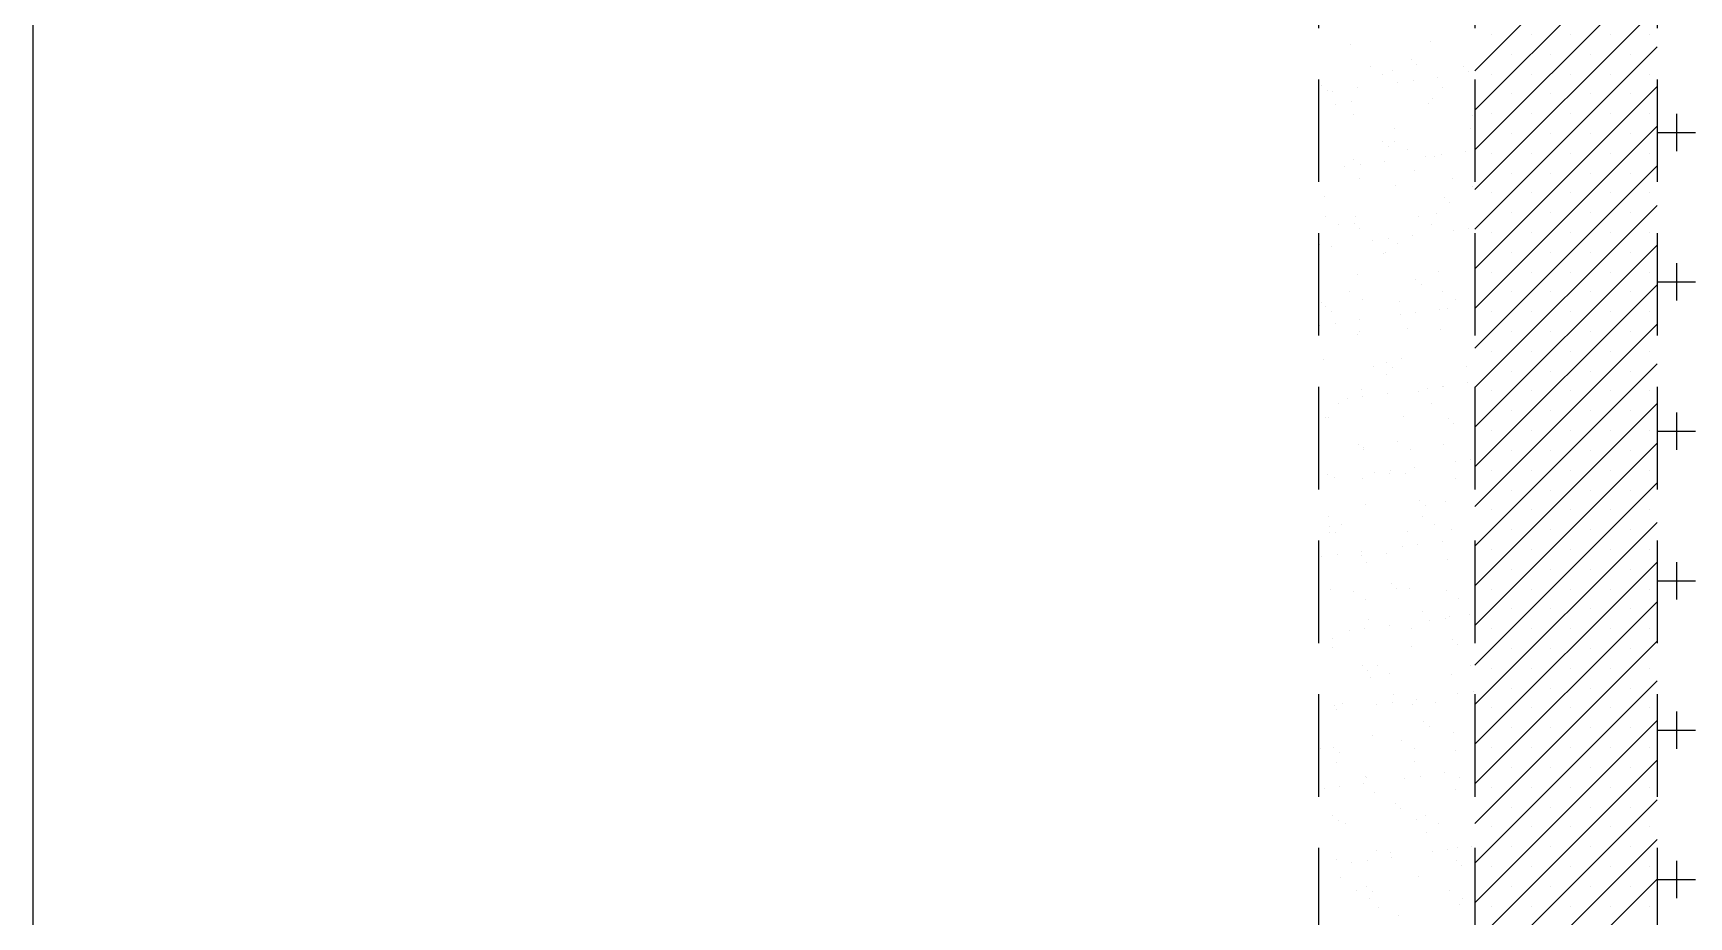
# Model space of a CAD drawing. Header units: millimetres. Extents: x 1852829 to 1882754, y -270850 to -231658.
# Drawn here: x 1857577.7 to 1857771.5, y -238454.7 to -238351.2 of the extents above; entities that cross this region are included whole.
import ezdxf

# ---------------------------------------------------------------- set-up
doc = ezdxf.new("R2010")
doc.units = ezdxf.units.MM
doc.linetypes.add('DASHED', pattern=[0.75, 0.5, -0.25])
doc.layers.add('DETAYLAR', color=7, linetype='Continuous')

# ---------------------------------------------------------------- blocks, each defined once
blk = doc.blocks.new('TD7')
at = {"linetype": 'Continuous', "ltscale": 40}
h = blk.add_hatch(dxfattribs=at)
h.set_pattern_fill('AR-SAND,_I', color=256, scale=29.16666666666666, style=2)
h.set_pattern_definition([(37.50000000000001, (-23634.79990994395, -8647.217316789203), (-1.837306278196903, 56.19902659621708), [0, -44.33333333333332, 0, -49.58333333333332, 0, -47.39583333333332]), (7.499999999999996, (-23634.79990994395, -8647.217316789203), (51.61848723697538, 82.3125935692007), [0, -23.91666666666652, 0, -39.95833333333305, 0, -15.31249999999992]), (327.5, (-23670.67490994395, -8647.217316789203), (90.82913763441861, 0.1650557281614644), [0, -14.58333333333333, 0, -52.5, 0, -68.54166666666667]), (317.5, (-23670.67490994395, -8647.217316789203), (87.67869263335854, 25.59887064391559), [0, -7.291666666666665, 0, -34.41666666666666, 0, -39.37499999999998])])
edge = h.paths.add_edge_path()
edge.add_line((-462.7535068386932, 631.9462456818436), (-432.2095254722515, 631.9462456818436))
edge.add_line((-492.6443883707976, 666.8361246686544), (-492.6443883707976, 631.9462456818436))
edge.add_line((-492.6443883707976, 666.8361246686544), (-462.7535068386932, 666.8361246686544))
edge.add_line((-462.7535068386932, 1292.85897719278), (-432.2095254722515, 1292.85897719278))
edge.add_line((-492.6443883707976, 631.9462456818436), (-462.7535068386932, 631.9462456818436))
edge.add_line((-462.7535068386932, 1292.85897719278), (-462.7535068386932, 631.9462456819018))
edge.add_line((-432.2095254728337, 1292.85897719278), (-432.2095254728337, 632.7648766125202))
h = blk.add_hatch(dxfattribs=at)
h.set_pattern_fill('CROSS,_I', color=256, scale=58.33333333333333, style=2)
h.set_pattern_definition([(0, (-23634.79990994395, -8669.255376965913), (14.58333333333333, 14.58333333333332), [7.291666666666666, -21.875]), (90, (-23631.15407661034, -8672.90121029923), (-14.58333333333333, 14.58333333333332), [7.291666666666663, -21.87499999999999])])
edge = h.paths.add_edge_path()
edge.add_line((-108.951249265112, 1270.82091701607), (-108.951249265112, 626.9617341608391))
edge.add_line((-396.6442960513523, 1270.82091701607), (-396.6442960513523, 610.7268164357519))
at = {"color": 2, "linetype": 'DASHED', "ltscale": 40}
for p, q in [((-462.7535068386932, 1261.994623034145), (-462.7535068386932, 631.9462456818436)), ((-432.2095254728337, 1261.994623034145), (-432.2095254728337, 632.7648766124621)), ((-396.6442960513523, 1261.994623034145), (-396.6442960513523, 632.7648766124621))]:
    blk.add_line(p, q, dxfattribs=at)
at = {"linetype": 'Continuous', "ltscale": 40}
for p, q in [((-432.2095254728337, 1113.715099064051), (-396.6442960513523, 1149.280328485183)), ((-432.2095254728337, 1105.981118644937), (-396.6442960513523, 1141.546348065952)), ((-432.2095254728337, 1098.247138225764), (-396.6442960513523, 1133.81236764678)), ((-432.2095254728337, 1090.513157806475), (-396.6442960513523, 1126.078387227491)), ((-456.5764232610819, 1118.90839056886), (-456.5764232610819, 1118.90839056886)), ((-440.8212128427112, 1119.476020466478), (-440.8212128427112, 1119.476020466478)), ((-432.2095254728337, 1082.779177387245), (-396.6442960513523, 1118.344406808261)), ((-428.9916620351141, 1120.79995269567), (-428.9916620351141, 1120.79995269567)), ((-421.2576816162326, 1120.79995269567), (-421.2576816162326, 1120.79995269567)), ((-413.5237011968857, 1120.79995269567), (-413.5237011968857, 1120.79995269567)), ((-405.7897207775385, 1120.79995269567), (-405.7897207775385, 1120.79995269567)), ((-398.0557403581915, 1120.79995269567), (-398.0557403581915, 1120.79995269567)), ((-444.5831349672515, 1115.986996184103), (-444.5831349672515, 1115.986996184103)), ((-443.5079388513694, 1115.001760464511), (-443.5079388513694, 1115.001760464511)), ((-425.1246718256734, 1116.932962486055), (-425.1246718256734, 1116.932962486055)), ((-417.3906914062099, 1116.932962486055), (-417.3906914062099, 1116.932962486055)), ((-409.6567109870957, 1116.932962486055), (-409.6567109870957, 1116.932962486055)), ((-401.9227305677487, 1116.932962486055), (-401.9227305677487, 1116.932962486055)), ((-452.615841615363, 1114.445742888609), (-452.615841615363, 1114.445742888609)), ((-450.1559498979477, 1112.878619030874), (-450.1559498979477, 1112.878619030874)), ((-448.3415413807379, 1113.705469420645), (-448.3415413807379, 1113.705469420645)), ((-447.2350726592122, 1111.383410295064), (-447.2350726592122, 1111.383410295064)), ((-444.1987727711675, 1111.783146758797), (-444.1987727711675, 1111.783146758797)), ((-439.4563615175427, 1112.407497044885), (-439.4563615175427, 1112.407497044885)), ((-434.4500140881863, 1114.478754034149), (-434.4500140881863, 1114.478754034149)), ((-433.4193519694962, 1113.633899817709), (-433.4193519694962, 1113.633899817709)), ((-428.9916620351141, 1113.065972276381), (-428.9916620351141, 1113.065972276381)), ((-421.2576816162326, 1113.065972276381), (-421.2576816162326, 1113.065972276381)), ((-413.5237011968857, 1113.065972276381), (-413.5237011968857, 1113.065972276381)), ((-405.7897207775385, 1113.065972276381), (-405.7897207775385, 1113.065972276381)), ((-398.0557403581915, 1113.065972276381), (-398.0557403581915, 1113.065972276381)), ((-462.1188734942116, 1110.86722205521), (-462.1188734942116, 1110.86722205521)), ((-461.0436773778636, 1109.881986335735), (-461.0436773778636, 1109.881986335735)), ((-459.9007807631278, 1109.715938189474), (-459.9007807631278, 1109.715938189474)), ((-455.1583695093868, 1110.340288475563), (-455.1583695093868, 1110.340288475563)), ((-440.4537515867268, 1108.23621514719), (-440.4537515867268, 1108.23621514719)), ((-438.4330131829482, 1110.351447868743), (-438.4330131829482, 1110.351447868743)), ((-432.2095254728337, 1075.045196967956), (-396.6442960513523, 1110.610426388972)), ((-425.1246718256734, 1109.198982066824), (-425.1246718256734, 1109.198982066824)), ((-417.3906914062099, 1109.198982066824), (-417.3906914062099, 1109.198982066824)), ((-409.6567109870957, 1109.198982066824), (-409.6567109870957, 1109.198982066824)), ((-401.9227305677487, 1109.198982066824), (-401.9227305677487, 1109.198982066824)), ((-459.4661672442453, 1107.203961997526), (-459.4661672442453, 1107.203961997526)), ((-456.2089620050972, 1107.668585249572), (-456.2089620050972, 1107.668585249572)), ((-455.968751709326, 1105.231673739967), (-455.968751709326, 1105.231673739967)), ((-441.3003397170687, 1107.236973143183), (-441.3003397170687, 1107.236973143183)), ((-432.6269541553918, 1105.031174983829), (-432.6269541553918, 1105.031174983829)), ((-428.9916620351141, 1105.33199185715), (-428.9916620351141, 1105.33199185715)), ((-421.2576816162326, 1105.33199185715), (-421.2576816162326, 1105.33199185715)), ((-413.5237011968857, 1105.33199185715), (-413.5237011968857, 1105.33199185715)), ((-405.7897207775385, 1105.33199185715), (-405.7897207775385, 1105.33199185715)), ((-398.0557403581915, 1105.33199185715), (-398.0557403581915, 1105.33199185715)), ((-447.9740801253353, 1102.465664101357), (-447.9740801253353, 1102.465664101357)), ((-433.0518907139777, 1102.394094498479), (-433.0518907139777, 1102.394094498479)), ((-432.2095254728337, 1067.311216548783), (-396.6442960513523, 1102.876445969741)), ((-450.1626926822352, 1099.911400855053), (-450.1626926822352, 1099.911400855053)), ((-449.0874965660041, 1098.926165135577), (-449.0874965660041, 1098.926165135577)), ((-447.9046761743957, 1099.838479866623), (-447.9046761743957, 1099.838479866623)), ((-425.1246718256734, 1101.465001647593), (-425.1246718256734, 1101.465001647593)), ((-417.3906914062099, 1101.465001647593), (-417.3906914062099, 1101.465001647593)), ((-409.6567109870957, 1101.465001647593), (-409.6567109870957, 1101.465001647593)), ((-401.9227305677487, 1101.465001647593), (-401.9227305677487, 1101.465001647593)), ((-455.8415007495787, 1096.428779930458), (-455.8415007495787, 1096.428779930458)), ((-454.5224702184786, 1095.320628044894), (-454.5224702184786, 1095.320628044894)), ((-449.7800589652031, 1095.944978330983), (-449.7800589652031, 1095.944978330983)), ((-445.4447844575624, 1098.27135600883), (-445.4447844575624, 1098.27135600883)), ((-441.8567621145629, 1096.988100150483), (-441.8567621145629, 1096.988100150483)), ((-440.0862903312081, 1096.996409827959), (-440.0862903312081, 1096.996409827959)), ((-438.8204622265184, 1097.387836614158), (-438.8204622265184, 1097.387836614158)), ((-434.0780509727774, 1098.012186900247), (-434.0780509727774, 1098.012186900247)), ((-428.9916620351141, 1097.59801143792), (-428.9916620351141, 1097.59801143792)), ((-421.2576816162326, 1097.59801143792), (-421.2576816162326, 1097.59801143792)), ((-413.5237011968857, 1097.598011438036), (-413.5237011968857, 1097.598011438036)), ((-405.7897207775385, 1097.598011438036), (-405.7897207775385, 1097.598011438036)), ((-398.0557403581915, 1097.598011438036), (-398.0557403581915, 1097.598011438036)), ((-457.5587701065233, 1094.920891581278), (-457.5587701065233, 1094.920891581278)), ((-454.7550018031613, 1092.59669897554), (-454.7550018031613, 1092.59669897554)), ((-444.0125708974663, 1094.275852539751), (-444.0125708974663, 1094.275852539751)), ((-436.5891742765668, 1092.629710121138), (-436.5891742765668, 1092.629710121138)), ((-432.2095254728337, 1059.577236129669), (-396.6442960513523, 1095.142465550685)), ((-425.1246718256734, 1093.731021228363), (-425.1246718256734, 1093.731021228363)), ((-417.3906914062099, 1093.731021228363), (-417.3906914062099, 1093.731021228363)), ((-409.6567109870957, 1093.731021228363), (-409.6567109870957, 1093.731021228363)), ((-401.9227305677487, 1093.731021228363), (-401.9227305677487, 1093.731021228363)), ((-461.5483094244263, 1089.156078411033), (-461.5483094244263, 1089.156078411033)), ((-447.6066188693512, 1091.225858782185), (-447.6066188693512, 1091.225858782185)), ((-438.2065118703758, 1088.955579654895), (-438.2065118703758, 1088.955579654895)), ((-432.6844294584588, 1091.154289179248), (-432.6844294584588, 1091.154289179248)), ((-428.9916620351141, 1089.864031018805), (-428.9916620351141, 1089.864031018805)), ((-421.2576816162326, 1089.864031018805), (-421.2576816162326, 1089.864031018805)), ((-413.5237011968857, 1089.864031018805), (-413.5237011968857, 1089.864031018805)), ((-405.7897207775385, 1089.864031018805), (-405.7897207775385, 1089.864031018805)), ((-398.0557403581915, 1089.864031018805), (-398.0557403581915, 1089.864031018805)), ((-439.7188290754566, 1085.756604508613), (-439.7188290754566, 1085.756604508613)), ((-437.131315754028, 1087.970343935361), (-437.131315754028, 1087.970343935361)), ((-432.2095254728337, 1051.84325571038), (-396.6442960513523, 1087.408485131338)), ((-425.1246718256734, 1085.997040809132), (-425.1246718256734, 1085.997040809132)), ((-417.3906914062099, 1085.997040809132), (-417.3906914062099, 1085.997040809132)), ((-409.6567109870957, 1085.997040809132), (-409.6567109870957, 1085.997040809132)), ((-401.9227305677487, 1085.997040809132), (-401.9227305677487, 1085.997040809132)), ((-461.3593382601393, 1085.198205698863), (-461.3593382601393, 1085.198205698863)), ((-458.8994465433061, 1083.631081841187), (-458.8994465433061, 1083.631081841187)), ((-455.7422503968701, 1083.835805526061), (-455.7422503968701, 1083.835805526061)), ((-455.4740394939435, 1085.188974611112), (-455.4740394939435, 1085.188974611112)), ((-454.6670542809877, 1082.850569806644), (-454.6670542809877, 1082.850569806644)), ((-443.1935107335448, 1085.231216844462), (-443.1935107335448, 1085.231216844462)), ((-440.7336190167114, 1083.664092986786), (-440.7336190167114, 1083.664092986786)), ((-436.4784515697975, 1082.592790005845), (-436.4784515697975, 1082.592790005845)), ((-433.4421516818691, 1082.992526469519), (-433.4421516818691, 1082.992526469519)), ((-462.5084391110577, 1079.791289940476), (-462.5084391110577, 1079.791289940476)), ((-460.1037564122817, 1079.482459617196), (-460.1037564122817, 1079.482459617196)), ((-452.180459562107, 1080.525581436697), (-452.180459562107, 1080.525581436697)), ((-449.1441596741789, 1080.925317900371), (-449.1441596741789, 1080.925317900371)), ((-447.2391576137161, 1079.986053462839), (-447.2391576137161, 1079.986053462839)), ((-444.4017484204378, 1081.549668186344), (-444.4017484204378, 1081.549668186344)), ((-432.31696820294, 1079.914483860018), (-432.31696820294, 1079.914483860018)), ((-432.2095254728337, 1044.10927529115), (-396.6442960513523, 1079.674504712049)), ((-428.9916620351141, 1082.130050599575), (-428.9916620351141, 1082.130050599575)), ((-421.2576816162326, 1082.130050599575), (-421.2576816162326, 1082.130050599575)), ((-413.5237011968857, 1082.130050599575), (-413.5237011968857, 1082.130050599575)), ((-405.7897207775385, 1082.130050599575), (-405.7897207775385, 1082.130050599575)), ((-398.0557403581915, 1082.130050599575), (-398.0557403581915, 1082.130050599575)), ((-450.0438363623106, 1077.989435953554), (-450.0438363623106, 1077.989435953554)), ((-449.5921286124503, 1078.200257210876), (-449.5921286124503, 1078.200257210876)), ((-425.1246718256734, 1078.263060390018), (-425.1246718256734, 1078.263060390018)), ((-417.3906914062099, 1078.263060390018), (-417.3906914062099, 1078.263060390018)), ((-409.6567109870957, 1078.263060390018), (-409.6567109870957, 1078.263060390018)), ((-401.9227305677487, 1078.263060390018), (-401.9227305677487, 1078.263060390018)), ((-455.1065782383084, 1073.949169291998), (-455.1065782383084, 1073.949169291998)), ((-443.7860695848939, 1072.879984325962), (-443.7860695848939, 1072.879984325962)), ((-439.3513678200543, 1074.516799189499), (-439.3513678200543, 1074.516799189499)), ((-428.9916620351141, 1074.396070180228), (-428.9916620351141, 1074.396070180228)), ((-421.2576816162326, 1074.396070180228), (-421.2576816162326, 1074.396070180228)), ((-413.5237011968857, 1074.396070180228), (-413.5237011968857, 1074.396070180228)), ((-405.7897207775385, 1074.396070180228), (-405.7897207775385, 1074.396070180228)), ((-398.0557403581915, 1074.396070180228), (-398.0557403581915, 1074.396070180228)), ((-456.6481728196377, 1070.590942676878), (-456.6481728196377, 1070.590942676878)), ((-442.7108734688953, 1071.89474860637), (-442.7108734688953, 1071.89474860637)), ((-438.4823452926937, 1070.623953822534), (-438.4823452926937, 1070.623953822534)), ((-432.2095254728337, 1036.375294871861), (-396.6442960513523, 1071.94052429276)), ((-425.1246718256734, 1070.529079970787), (-425.1246718256734, 1070.529079970787)), ((-417.3906914062099, 1070.529079970787), (-417.3906914062099, 1070.529079970787)), ((-409.6567109870957, 1070.529079970787), (-409.6567109870957, 1070.529079970787)), ((-401.9227305677487, 1070.529079970787), (-401.9227305677487, 1070.529079970787)), ((-462.1409778554225, 1068.551484621363), (-462.1409778554225, 1068.551484621363)), ((-461.3218081117373, 1067.760210197186), (-461.3218081117373, 1067.760210197186)), ((-460.2466119955059, 1066.77497447771), (-460.2466119955059, 1066.77497447771)), ((-454.1882811029208, 1069.023818819201), (-454.1882811029208, 1069.023818819201)), ((-446.8716963581973, 1068.746248143608), (-446.8716963581973, 1068.746248143608)), ((-446.8021490174577, 1066.130271292059), (-446.8021490174577, 1066.130271292059)), ((-443.7658491294132, 1066.530007755733), (-443.7658491294132, 1066.530007755733)), ((-439.0234378756721, 1067.154358041822), (-439.0234378756721, 1067.154358041822)), ((-437.6359478005905, 1067.244436010718), (-437.6359478005905, 1067.244436010718)), ((-436.0224535757444, 1069.056829964742), (-436.0224535757444, 1069.056829964742)), ((-428.9916620351141, 1066.662089761114), (-428.9916620351141, 1066.662089761114)), ((-421.2576816162326, 1066.662089761114), (-421.2576816162326, 1066.662089761114)), ((-413.5237011968857, 1066.662089761114), (-413.5237011968857, 1066.662089761114)), ((-405.7897207775385, 1066.662089761114), (-405.7897207775385, 1066.662089761114)), ((-398.0557403581915, 1066.662089761114), (-398.0557403581915, 1066.662089761114)), ((-462.5041570094181, 1064.063062722794), (-462.5041570094181, 1064.063062722794)), ((-459.4678571213735, 1064.462799186469), (-459.4678571213735, 1064.462799186469)), ((-454.7254458678652, 1065.087149472558), (-454.7254458678652, 1065.087149472558)), ((-445.332670921809, 1063.382172931568), (-445.332670921809, 1063.382172931568)), ((-438.983906564419, 1063.276993870269), (-438.983906564419, 1063.276993870269)), ((-432.2095254728337, 1028.641314452689), (-396.6442960513523, 1064.206543873646)), ((-455.1716863269684, 1062.124661881826), (-455.1716863269684, 1062.124661881826)), ((-454.7391169827895, 1062.709363972651), (-454.7391169827895, 1062.709363972651)), ((-425.1246718256734, 1062.79509955144), (-425.1246718256734, 1062.79509955144)), ((-417.3906914062099, 1062.79509955144), (-417.3906914062099, 1062.79509955144)), ((-409.6567109870957, 1062.79509955144), (-409.6567109870957, 1062.79509955144)), ((-401.9227305677487, 1062.79509955144), (-401.9227305677487, 1062.79509955144)), ((-461.7735165999038, 1057.311679302016), (-461.7735165999038, 1057.311679302016)), ((-449.3656272997612, 1056.80438899697), (-449.3656272997612, 1056.80438899697)), ((-446.5042351024457, 1057.506442824379), (-446.5042351024457, 1057.506442824379)), ((-432.2095254728337, 1020.907334033458), (-396.6442960513523, 1056.472563454474)), ((-428.9916620351141, 1058.928109341883), (-428.9916620351141, 1058.928109341883)), ((-421.2576816162326, 1058.928109341883), (-421.2576816162326, 1058.928109341883)), ((-413.5237011968857, 1058.928109341883), (-413.5237011968857, 1058.928109341883)), ((-405.7897207775385, 1058.928109341883), (-405.7897207775385, 1058.928109341883)), ((-398.0557403581915, 1058.928109341883), (-398.0557403581915, 1058.928109341883)), ((-451.9370073789032, 1055.983679654775), (-451.9370073789032, 1055.983679654775)), ((-449.4771156618372, 1054.416555797041), (-449.4771156618372, 1054.416555797041)), ((-448.2904311834134, 1055.819153277436), (-448.2904311834134, 1055.819153277436)), ((-433.7711798521922, 1056.016690800432), (-433.7711798521922, 1056.016690800432)), ((-425.1246718256734, 1055.061119132209), (-425.1246718256734, 1055.061119132209)), ((-417.3906914062099, 1055.061119132209), (-417.3906914062099, 1055.061119132209)), ((-409.6567109870957, 1055.061119132209), (-409.6567109870957, 1055.061119132209)), ((-401.9227305677487, 1055.061119132209), (-401.9227305677487, 1055.061119132209)), ((-454.3716557271546, 1051.469558653421), (-454.3716557271546, 1051.469558653421)), ((-454.0895465767244, 1050.06748904183), (-454.0895465767244, 1050.06748904183)), ((-449.347135323449, 1050.691839328036), (-449.347135323449, 1050.691839328036)), ((-443.2155055151087, 1051.168840681785), (-443.2155055151087, 1051.168840681785)), ((-441.4238384728085, 1051.734961147536), (-441.4238384728085, 1051.734961147536)), ((-438.6164453089003, 1052.037188550923), (-438.6164453089003, 1052.037188550923)), ((-438.3875385847641, 1052.134697611152), (-438.3875385847641, 1052.134697611152)), ((-433.645127331023, 1052.759047897241), (-433.645127331023, 1052.759047897241)), ((-428.9916620351141, 1051.194128922536), (-428.9916620351141, 1051.194128922536)), ((-421.2576816162326, 1051.194128922536), (-421.2576816162326, 1051.194128922536)), ((-413.5237011968857, 1051.194128922536), (-413.5237011968857, 1051.194128922536)), ((-405.7897207775385, 1051.194128922536), (-405.7897207775385, 1051.194128922536)), ((-398.0557403581915, 1051.194128922536), (-398.0557403581915, 1051.194128922536)), ((-458.7873330075527, 1048.741898763808), (-458.7873330075527, 1048.741898763808)), ((-457.1258464646525, 1049.667752578156), (-457.1258464646525, 1049.667752578156)), ((-440.6215054809581, 1048.774909909465), (-440.6215054809581, 1048.774909909465)), ((-432.2095254728337, 1013.173353614169), (-396.6442960513523, 1048.738583035185)), ((-425.1246718256734, 1047.327138712979), (-425.1246718256734, 1047.327138712979)), ((-417.3906914062099, 1047.327138712979), (-417.3906914062099, 1047.327138712979)), ((-409.6567109870957, 1047.327138712979), (-409.6567109870957, 1047.327138712979)), ((-401.9227305677487, 1047.327138712979), (-401.9227305677487, 1047.327138712979)), ((-461.4060553443852, 1046.071873982902), (-461.4060553443852, 1046.071873982902)), ((-460.7512440419522, 1046.04906655295), (-460.7512440419522, 1046.04906655295)), ((-446.1367738471598, 1046.266637505148), (-446.1367738471598, 1046.266637505148)), ((-437.4094464877853, 1045.848567796754), (-437.4094464877853, 1045.848567796754)), ((-436.3342503715538, 1044.863332077395), (-436.3342503715538, 1044.863332077395)), ((-454.945185014396, 1040.728793667978), (-454.945185014396, 1040.728793667978)), ((-447.2258419379357, 1041.376416632789), (-447.2258419379357, 1041.376416632789)), ((-438.2489840532651, 1040.797383231809), (-438.2489840532651, 1040.797383231809)), ((-432.2095254728337, 1005.439373194938), (-396.6442960513523, 1041.004602615954)), ((-428.9916620351141, 1043.460148503422), (-428.9916620351141, 1043.460148503422)), ((-421.2576816162326, 1043.460148503422), (-421.2576816162326, 1043.460148503422)), ((-413.5237011968857, 1043.460148503422), (-413.5237011968857, 1043.460148503422)), ((-405.7897207775385, 1043.460148503422), (-405.7897207775385, 1043.460148503422)), ((-398.0557403581915, 1043.460148503422), (-398.0557403581915, 1043.460148503422)), ((-454.0041944715193, 1040.229753334191), (-454.0041944715193, 1040.229753334191)), ((-453.8699888986301, 1039.743557948561), (-453.8699888986301, 1039.743557948561)), ((-444.765950221219, 1039.809292775055), (-444.765950221219, 1039.809292775055)), ((-436.0455279279267, 1037.339651002956), (-436.0455279279267, 1037.339651002956)), ((-433.0092280401149, 1037.739387466688), (-433.0092280401149, 1037.739387466688)), ((-425.1246718256734, 1039.593158293748), (-425.1246718256734, 1039.593158293748)), ((-417.3906914062099, 1039.593158293748), (-417.3906914062099, 1039.593158293748)), ((-409.6567109870957, 1039.593158293748), (-409.6567109870957, 1039.593158293748)), ((-401.9227305677487, 1039.593158293748), (-401.9227305677487, 1039.593158293748)), ((-461.0385940886335, 1034.832068663556), (-461.0385940886335, 1034.832068663556)), ((-459.6708327706436, 1034.229320614133), (-459.6708327706436, 1034.229320614133)), ((-454.076167567051, 1034.134635741822), (-454.076167567051, 1034.134635741822)), ((-451.7475359203526, 1035.272442433634), (-451.7475359203526, 1035.272442433634)), ((-448.7950632299762, 1035.093245352851), (-448.7950632299762, 1035.093245352851)), ((-448.7112360325409, 1035.672178897366), (-448.7112360325409, 1035.672178897366)), ((-445.7693125914083, 1035.026832185918), (-445.7693125914083, 1035.026832185918)), ((-443.9688247785668, 1036.296529183455), (-443.9688247785668, 1036.296529183455)), ((-435.9103400399908, 1034.167646887479), (-435.9103400399908, 1034.167646887479)), ((-428.9916620351141, 1035.726168084191), (-428.9916620351141, 1035.726168084191)), ((-421.2576816162326, 1035.726168084191), (-421.2576816162326, 1035.726168084191)), ((-413.5237011968857, 1035.726168084191), (-413.5237011968857, 1035.726168084191)), ((-405.7897207775385, 1035.726168084191), (-405.7897207775385, 1035.726168084191)), ((-398.0557403581915, 1035.726168084191), (-398.0557403581915, 1035.726168084191)), ((-432.2095254728337, 997.705392775708), (-396.6442960513523, 1033.270622196782)), ((-425.1246718256734, 1031.859177874517), (-425.1246718256734, 1031.859177874517)), ((-417.3906914062099, 1031.859177874517), (-417.3906914062099, 1031.859177874517)), ((-409.6567109870957, 1031.859177874517), (-409.6567109870957, 1031.859177874517)), ((-401.9227305677487, 1031.859177874517), (-401.9227305677487, 1031.859177874517)), ((-453.6367332156514, 1028.989948014845), (-453.6367332156514, 1028.989948014845)), ((-442.9890042023035, 1029.772972467879), (-442.9890042023035, 1029.772972467879)), ((-441.9138080865376, 1028.787736748345), (-441.9138080865376, 1028.787736748345)), ((-437.8815227971645, 1029.557577912463), (-437.8815227971645, 1029.557577912463)), ((-428.9916620351141, 1027.992187664844), (-428.9916620351141, 1027.992187664844)), ((-421.2576816162326, 1027.992187664844), (-421.2576816162326, 1027.992187664844)), ((-413.5237011968857, 1027.992187664844), (-413.5237011968857, 1027.992187664844)), ((-405.7897207775385, 1027.992187664844), (-405.7897207775385, 1027.992187664844)), ((-398.0557403581915, 1027.992187664844), (-398.0557403581915, 1027.992187664844)), ((-460.6805040240288, 1026.73614246503), (-460.6805040240288, 1026.73614246503)), ((-460.524742729147, 1024.653198339045), (-460.524742729147, 1024.653198339045)), ((-458.2206123071953, 1025.16901860747), (-458.2206123071953, 1025.16901860747)), ((-442.5146764974342, 1026.769153610803), (-442.5146764974342, 1026.769153610803)), ((-440.0547847804846, 1025.202029753069), (-440.0547847804846, 1025.202029753069)), ((-436.8388824180001, 1024.137424152693), (-436.8388824180001, 1024.137424152693)), ((-432.2095254728337, 989.9714123564772), (-396.6442960513523, 1025.536641777551)), ((-425.1246718256734, 1024.125197455287), (-425.1246718256734, 1024.125197455287)), ((-417.3906914062099, 1024.125197455287), (-417.3906914062099, 1024.125197455287)), ((-409.6567109870957, 1024.125197455287), (-409.6567109870957, 1024.125197455287)), ((-401.9227305677487, 1024.125197455287), (-401.9227305677487, 1024.125197455287)), ((-460.6711328331146, 1023.592263344326), (-460.6711328331146, 1023.592263344326)), ((-459.4495466129155, 1023.667962619569), (-459.4495466129155, 1023.667962619569)), ((-446.3692253757034, 1020.877132289111), (-446.3692253757034, 1020.877132289111)), ((-445.4018513354238, 1023.787026866688), (-445.4018513354238, 1023.787026866688)), ((-443.3329254875424, 1021.276868752786), (-443.3329254875424, 1021.276868752786)), ((-438.5905142340343, 1021.901219038875), (-438.5905142340343, 1021.901219038875)), ((-462.0712333674308, 1018.809923719847), (-462.0712333674308, 1018.809923719847)), ((-459.0349334796192, 1019.20966018358), (-459.0349334796192, 1019.20966018358)), ((-454.374620944378, 1019.017650023859), (-454.374620944378, 1019.017650023859)), ((-454.2925222258782, 1019.834010469552), (-454.2925222258782, 1019.834010469552)), ((-453.2692719601326, 1017.750142695673), (-453.2692719601326, 1017.750142695673)), ((-449.3650021260836, 1019.52737271972), (-449.3650021260836, 1019.52737271972)), ((-437.5140615416458, 1018.317772593233), (-437.5140615416458, 1018.317772593233)), ((-432.2095254728337, 982.2374319372466), (-396.6442960513523, 1017.802661358379)), ((-428.9916620351141, 1020.25820724573), (-428.9916620351141, 1020.25820724573)), ((-421.2576816162326, 1020.25820724573), (-421.2576816162326, 1020.25820724573)), ((-413.5237011968857, 1020.25820724573), (-413.5237011968857, 1020.25820724573)), ((-405.7897207775385, 1020.25820724573), (-405.7897207775385, 1020.25820724573)), ((-398.0557403581915, 1020.25820724573), (-398.0557403581915, 1020.25820724573)), ((-425.1246718256734, 1016.391217036173), (-425.1246718256734, 1016.391217036173)), ((-417.3906914062099, 1016.391217036173), (-417.3906914062099, 1016.391217036173)), ((-409.6567109870957, 1016.391217036173), (-409.6567109870957, 1016.391217036173)), ((-401.9227305677487, 1016.391217036173), (-401.9227305677487, 1016.391217036173)), ((-460.3036715775961, 1012.352458025096), (-460.3036715775961, 1012.352458025096)), ((-455.9693385836435, 1012.128879443044), (-455.9693385836435, 1012.128879443044)), ((-448.5685619172873, 1013.697377138887), (-448.5685619172873, 1013.697377138887)), ((-447.4933658010559, 1012.71214141947), (-447.4933658010559, 1012.71214141947)), ((-445.0343900797887, 1012.547221547458), (-445.0343900797887, 1012.547221547458)), ((-437.8035110564669, 1012.161890588642), (-437.8035110564669, 1012.161890588642)), ((-428.9916620351141, 1012.524226826499), (-428.9916620351141, 1012.524226826499)), ((-421.2576816162326, 1012.524226826499), (-421.2576816162326, 1012.524226826499)), ((-413.5237011968857, 1012.524226826499), (-413.5237011968857, 1012.524226826499)), ((-405.7897207775385, 1012.524226826499), (-405.7897207775385, 1012.524226826499)), ((-398.0557403581915, 1012.524226826499), (-398.0557403581915, 1012.524226826499)), ((-453.5094468664611, 1010.561755585368), (-453.5094468664611, 1010.561755585368)), ((-442.4184401325183, 1008.06182882376), (-442.4184401325183, 1008.06182882376)), ((-435.3436193396337, 1010.594766731083), (-435.3436193396337, 1010.594766731083)), ((-432.2095254728337, 974.503451518074), (-396.6442960513523, 1010.06868093909)), ((-425.1246718256734, 1008.657236616826), (-425.1246718256734, 1008.657236616826)), ((-417.3906914062099, 1008.657236616826), (-417.3906914062099, 1008.657236616826)), ((-409.6567109870957, 1008.657236616826), (-409.6567109870957, 1008.657236616826)), ((-401.9227305677487, 1008.657236616826), (-401.9227305677487, 1008.657236616826)), ((-453.656622934737, 1004.814350039), (-453.656622934737, 1004.814350039)), ((-452.901810704381, 1006.510337376501), (-452.901810704381, 1006.510337376501)), ((-448.9142116814617, 1005.438700324972), (-448.9142116814617, 1005.438700324972)), ((-444.6538366853491, 1004.920109697734), (-444.6538366853491, 1004.920109697734)), ((-440.9909148308215, 1006.481822144473), (-440.9909148308215, 1006.481822144473)), ((-437.9546149430098, 1006.881558608264), (-437.9546149430098, 1006.881558608264)), ((-437.1466002861271, 1007.077967274002), (-437.1466002861271, 1007.077967274002)), ((-433.2122036892688, 1007.505908894236), (-433.2122036892688, 1007.505908894236)), ((-428.9916620351141, 1004.790246407268), (-428.9916620351141, 1004.790246407268)), ((-421.2576816162326, 1004.790246407268), (-421.2576816162326, 1004.790246407268)), ((-413.5237011968857, 1004.790246407268), (-413.5237011968857, 1004.790246407268)), ((-405.7897207775385, 1004.790246407268), (-405.7897207775385, 1004.790246407268)), ((-398.0557403581915, 1004.790246407268), (-398.0557403581915, 1004.790246407268)), ((-459.9541786593618, 1002.942054694984), (-459.9541786593618, 1002.942054694984)), ((-456.6929228227818, 1004.414613575267), (-456.6929228227818, 1004.414613575267)), ((-436.6123811054276, 1002.74155593873), (-436.6123811054276, 1002.74155593873)), ((-435.5371849891962, 1001.75632021937), (-435.5371849891962, 1001.75632021937)), ((-432.2095254728337, 966.7694710988437), (-396.6442960513523, 1002.334700519859)), ((-459.9362103216117, 1001.112652705866), (-459.9362103216117, 1001.112652705866)), ((-444.6669288241536, 1001.30741622817), (-444.6669288241536, 1001.30741622817)), ((-425.1246718256734, 1000.923256197595), (-425.1246718256734, 1000.923256197595)), ((-417.3906914062099, 1000.923256197595), (-417.3906914062099, 1000.923256197595)), ((-409.6567109870957, 1000.923256197595), (-409.6567109870957, 1000.923256197595)), ((-401.9227305677487, 1000.923256197595), (-401.9227305677487, 1000.923256197595)), ((-454.1481196319219, 997.6217818099541), (-454.1481196319219, 997.6217818099541)), ((-453.0729235160397, 996.6365460904781), (-453.0729235160397, 996.6365460904781)), ((-452.5343494489789, 995.2705320572712), (-452.5343494489789, 995.2705320572712)), ((-451.2581731427927, 997.5216164209413), (-451.2581731427927, 997.5216164209413)), ((-448.7982814257263, 995.9544925633817), (-448.7982814257263, 995.9544925633817)), ((-436.7791390304917, 995.8381619547727), (-436.7791390304917, 995.8381619547727)), ((-433.0923456154997, 997.5546275666567), (-433.0923456154997, 997.5546275666567)), ((-428.9916620351141, 997.0562659879216), (-428.9916620351141, 997.0562659879216)), ((-421.2576816162326, 997.0562659879216), (-421.2576816162326, 997.0562659879216)), ((-413.5237011968857, 997.0562659879216), (-413.5237011968857, 997.0562659879216)), ((-405.7897207775385, 997.0562659879216), (-405.7897207775385, 997.0562659879216)), ((-398.0557403581915, 997.0562659879216), (-398.0557403581915, 997.0562659879216)), ((-447.9979978475021, 991.98623349471), (-447.9979978475021, 991.98623349471)), ((-435.6126042861724, 992.0865119999507), (-435.6126042861724, 992.0865119999507)), ((-432.5763043982441, 992.486248463625), (-432.5763043982441, 992.486248463625)), ((-432.2095254728337, 959.0354906795546), (-396.6442960513523, 994.6007201005704)), ((-425.1246718256734, 993.1892757784807), (-425.1246718256734, 993.1892757784807)), ((-417.3906914062099, 993.1892757784807), (-417.3906914062099, 993.1892757784807)), ((-409.6567109870957, 993.1892757784807), (-409.6567109870957, 993.1892757784807)), ((-401.9227305677487, 993.1892757784807), (-401.9227305677487, 993.1892757784807)), ((-459.568749066093, 989.8728473866356), (-459.568749066093, 989.8728473866356)), ((-459.2379091287729, 988.9761816113022), (-459.2379091287729, 988.9761816113022)), ((-458.1084987715585, 990.2798355300912), (-458.1084987715585, 990.2798355300912)), ((-451.3146122780162, 990.0193034308032), (-451.3146122780162, 990.0193034308032)), ((-448.2783123904373, 990.4190398943609), (-448.2783123904373, 990.4190398943609)), ((-444.299467568635, 990.0676109089984), (-444.299467568635, 990.0676109089984)), ((-443.5359011369292, 991.0433901804497), (-443.5359011369292, 991.0433901804497)), ((-439.9426712448476, 990.312846675748), (-439.9426712448476, 990.312846675748)), ((-428.9916620351141, 989.3222855688073), (-428.9916620351141, 989.3222855688073)), ((-421.2576816162326, 989.3222855688073), (-421.2576816162326, 989.3222855688073)), ((-413.5237011968857, 989.3222855688073), (-413.5237011968857, 989.3222855688073)), ((-405.7897207775385, 989.3222855688073), (-405.7897207775385, 989.3222855688073)), ((-398.0557403581915, 989.3222855688073), (-398.0557403581915, 989.3222855688073)), ((-442.1919388199458, 986.6659606097384), (-442.1919388199458, 986.6659606097384)), ((-441.1167427039472, 985.6807248903788), (-441.1167427039472, 985.6807248903788)), ((-432.2095254728337, 951.3015102604404), (-396.6442960513523, 986.866739681456)), ((-425.1246718256734, 985.4552953591336), (-425.1246718256734, 985.4552953591336)), ((-417.3906914062099, 985.4552953591336), (-417.3906914062099, 985.4552953591336)), ((-409.6567109870957, 985.4552953591336), (-409.6567109870957, 985.4552953591336)), ((-401.9227305677487, 985.4552953591336), (-401.9227305677487, 985.4552953591336)), ((-452.1668881932273, 984.0307267379249), (-452.1668881932273, 984.0307267379249)), ((-446.5470077018254, 982.9143533990718), (-446.5470077018254, 982.9143533990718)), ((-436.4116777749732, 984.5983566354261), (-436.4116777749732, 984.5983566354261)), ((-462.2529435117031, 981.3142183956807), (-462.2529435117031, 981.3142183956807)), ((-459.7276773466727, 981.5461864809622), (-459.7276773466727, 981.5461864809622)), ((-458.6524812305578, 980.5609507615443), (-458.6524812305578, 980.5609507615443)), ((-444.0871159849921, 981.3472295413376), (-444.0871159849921, 981.3472295413376)), ((-436.0418170356424, 981.0304122945527), (-436.0418170356424, 981.0304122945527)), ((-432.2095254728337, 943.567529841268), (-396.6442960513523, 979.1327592621672)), ((-428.9916620351141, 981.5883051495767), (-428.9916620351141, 981.5883051495767)), ((-421.2576816162326, 981.5883051495767), (-421.2576816162326, 981.5883051495767)), ((-413.5237011968857, 981.5883051495767), (-413.5237011968857, 981.5883051495767)), ((-405.7897207775385, 981.5883051495767), (-405.7897207775385, 981.5883051495767)), ((-398.0557403581915, 981.5883051495767), (-398.0557403581915, 981.5883051495767)), ((-459.2012878103413, 978.6330420674057), (-459.2012878103413, 978.6330420674057)), ((-453.5775555619039, 975.9106381658933), (-453.5775555619039, 975.9106381658933)), ((-453.3973333305912, 975.672572508105), (-453.3973333305912, 975.672572508105)), ((-443.9320063129998, 978.8278055896517), (-443.9320063129998, 978.8278055896517)), ((-442.9000018459046, 976.0237297497224), (-442.9000018459046, 976.0237297497224)), ((-438.1575905921636, 976.6480800359276), (-438.1575905921636, 976.6480800359276)), ((-435.2315058038803, 975.705583653762), (-435.2315058038803, 975.705583653762)), ((-425.1246718256734, 977.7213149400197), (-425.1246718256734, 977.7213149400197)), ((-417.3906914062099, 977.7213149400197), (-417.3906914062099, 977.7213149400197)), ((-409.6567109870957, 977.7213149400197), (-409.6567109870957, 977.7213149400197)), ((-401.9227305677487, 977.7213149400197), (-401.9227305677487, 977.7213149400197)), ((-461.6383097256767, 973.5567847168422), (-461.6383097256767, 973.5567847168422)), ((-458.6020098378648, 973.9565211804584), (-458.6020098378648, 973.9565211804584)), ((-453.8595985841238, 974.5808714666637), (-453.8595985841238, 974.5808714666637)), ((-451.799426937825, 972.7909214186948), (-451.799426937825, 972.7909214186948)), ((-445.9363017337162, 975.623993286048), (-445.9363017337162, 975.623993286048)), ((-436.044216519338, 973.3585513162544), (-436.044216519338, 973.3585513162544)), ((-428.9916620351141, 973.8543247302297), (-428.9916620351141, 973.8543247302297)), ((-421.2576816162326, 973.8543247302297), (-421.2576816162326, 973.8543247302297)), ((-413.5237011968857, 973.8543247302297), (-413.5237011968857, 973.8543247302297)), ((-405.7897207775385, 973.8543247302297), (-405.7897207775385, 973.8543247302297)), ((-398.0557403581915, 973.8543247302297), (-398.0557403581915, 973.8543247302297)), ((-447.7714965348131, 970.5903652808628), (-447.7714965348131, 970.5903652808628)), ((-446.6963004185819, 969.6051295615033), (-446.6963004185819, 969.6051295615033)), ((-432.2095254728337, 935.8335494219791), (-396.6442960513523, 971.3987788428784)), ((-425.1246718256734, 969.9873345206723), (-425.1246718256734, 969.9873345206723)), ((-417.3906914062099, 969.9873345206723), (-417.3906914062099, 969.9873345206723)), ((-409.6567109870957, 969.9873345207887), (-409.6567109870957, 969.9873345207887)), ((-401.9227305677487, 969.9873345207887), (-401.9227305677487, 969.9873345207887)), ((-460.0016697879182, 968.2740792312544), (-460.0016697879182, 968.2740792312544)), ((-458.8338265548227, 967.3932367481757), (-458.8338265548227, 967.3932367481757)), ((-457.5417780712013, 966.7069553736363), (-457.5417780712013, 966.7069553736363)), ((-443.5645450575973, 967.5880002704216), (-443.5645450575973, 967.5880002704216)), ((-441.8358422609743, 968.3070903769693), (-441.8358422609743, 968.3070903769693)), ((-439.3759505440248, 966.7399665192933), (-439.3759505440248, 966.7399665192933)), ((-428.9916620351141, 966.1203443111152), (-428.9916620351141, 966.1203443111152)), ((-421.2576816162326, 966.1203443111152), (-421.2576816162326, 966.1203443111152)), ((-413.5237011968857, 966.1203443111152), (-413.5237011968857, 966.1203443111152)), ((-405.7897207775385, 966.1203443111152), (-405.7897207775385, 966.1203443111152)), ((-398.0557403581915, 966.1203443111152), (-398.0557403581915, 966.1203443111152)), ((-441.6213747500441, 964.9548169656772), (-441.6213747500441, 964.9548169656772)), ((-432.2095254728337, 928.0995690027485), (-396.6442960513523, 963.6647984237642)), ((-459.1571132770041, 959.835042836843), (-459.1571132770041, 959.835042836843)), ((-453.2236992929829, 959.561211035936), (-453.2236992929829, 959.561211035936)), ((-451.4319656820735, 961.5511160994646), (-451.4319656820735, 961.5511160994646)), ((-448.6861678900893, 961.0653094860608), (-448.6861678900893, 961.0653094860608)), ((-448.4812880393582, 960.1855613221416), (-448.4812880393582, 960.1855613221416)), ((-440.5579911891837, 961.2286831416423), (-440.5579911891837, 961.2286831416423)), ((-437.5216913010227, 961.6284196053748), (-437.5216913010227, 961.6284196053748)), ((-435.8153157229534, 959.6345440807054), (-435.8153157229534, 959.6345440807054)), ((-435.6767552638193, 962.1187459970823), (-435.6767552638193, 962.1187459970823)), ((-432.7792800475144, 962.2527698914636), (-432.7792800475144, 962.2527698914636)), ((-425.1246718256734, 962.2533541014417), (-425.1246718256734, 962.2533541014417)), ((-417.3906914062099, 962.2533541014417), (-417.3906914062099, 962.2533541014417)), ((-409.6567109870957, 962.2533541014417), (-409.6567109870957, 962.2533541014417)), ((-401.9227305677487, 962.2533541014417), (-401.9227305677487, 962.2533541014417)), ((-456.2599991810275, 959.1614745722617), (-456.2599991810275, 959.1614745722617)), ((-443.197083801846, 956.3481949511915), (-443.197083801846, 956.3481949511915)), ((-434.7401196066057, 958.6493083612294), (-434.7401196066057, 958.6493083612294)), ((-428.9916620351141, 958.3863638918848), (-428.9916620351141, 958.3863638918848)), ((-421.2576816162326, 958.3863638918848), (-421.2576816162326, 958.3863638918848)), ((-413.5237011968857, 958.3863638918848), (-413.5237011968857, 958.3863638918848)), ((-405.7897207775385, 958.3863638918848), (-405.7897207775385, 958.3863638918848)), ((-398.0557403581915, 958.3863638918848), (-398.0557403581915, 958.3863638918848)), ((-458.466365299304, 956.1534314288292), (-458.466365299304, 956.1534314288292)), ((-455.2905043470673, 953.6668162092681), (-455.2905043470673, 953.6668162092681)), ((-453.3510542494477, 954.5147699518127), (-453.3510542494477, 954.5147699518127)), ((-452.2758581335655, 953.5295342324533), (-452.2758581335655, 953.5295342324533)), ((-437.1246768204728, 953.6998273548668), (-437.1246768204728, 953.6998273548668)), ((-432.2095254728337, 920.3655885834596), (-396.6442960513523, 955.9308180044752)), ((-425.1246718256734, 954.5193736822113), (-425.1246718256734, 954.5193736822113)), ((-417.3906914062099, 954.5193736822113), (-417.3906914062099, 954.5193736822113)), ((-409.6567109870957, 954.5193736822113), (-409.6567109870957, 954.5193736822113)), ((-401.9227305677487, 954.5193736822113), (-401.9227305677487, 954.5193736822113)), ((-452.8306126301177, 952.0996923515919), (-452.8306126301177, 952.0996923515919)), ((-451.0645044260891, 950.3113107801764), (-451.0645044260891, 950.3113107801764)), ((-435.3092940078347, 950.8789406777361), (-435.3092940078347, 950.8789406777361)), ((-434.6647851031739, 952.1327034971907), (-434.6647851031739, 952.1327034971907)), ((-428.9916620351141, 950.6523834726539), (-428.9916620351141, 950.6523834726539)), ((-421.2576816162326, 950.6523834726539), (-421.2576816162326, 950.6523834726539)), ((-413.5237011968857, 950.6523834726539), (-413.5237011968857, 950.6523834726539)), ((-405.7897207775385, 950.6523834726539), (-405.7897207775385, 950.6523834726539)), ((-398.0557403581915, 950.6523834726539), (-398.0557403581915, 950.6523834726539)), ((-447.2009324650278, 948.8792216366857), (-447.2009324650278, 948.8792216366857))]:
    blk.add_line(p, q, dxfattribs=at)
at = {"color": 4, "linetype": 'Continuous', "ltscale": 40}
blk.add_lwpolyline([(-713.5175975209568, 1291.029813206347), (713.5175975210732, 1291.029813206347), (713.5175975210732, 0), (-713.5175975209568, 0)], close=True, dxfattribs=at)

msp = doc.modelspace()

# ---------------------------------------------------------------- block references
at = {"layer": 'DETAYLAR', "transparency": 33554687, "xscale": 0.6000000000000001, "yscale": 0.6000000000000001, "zscale": 0.6000000000000001}
msp.add_blockref('TD7', (1858005.767886492, -239023.7893142808), dxfattribs=at)

doc.saveas('drawing.dxf')
